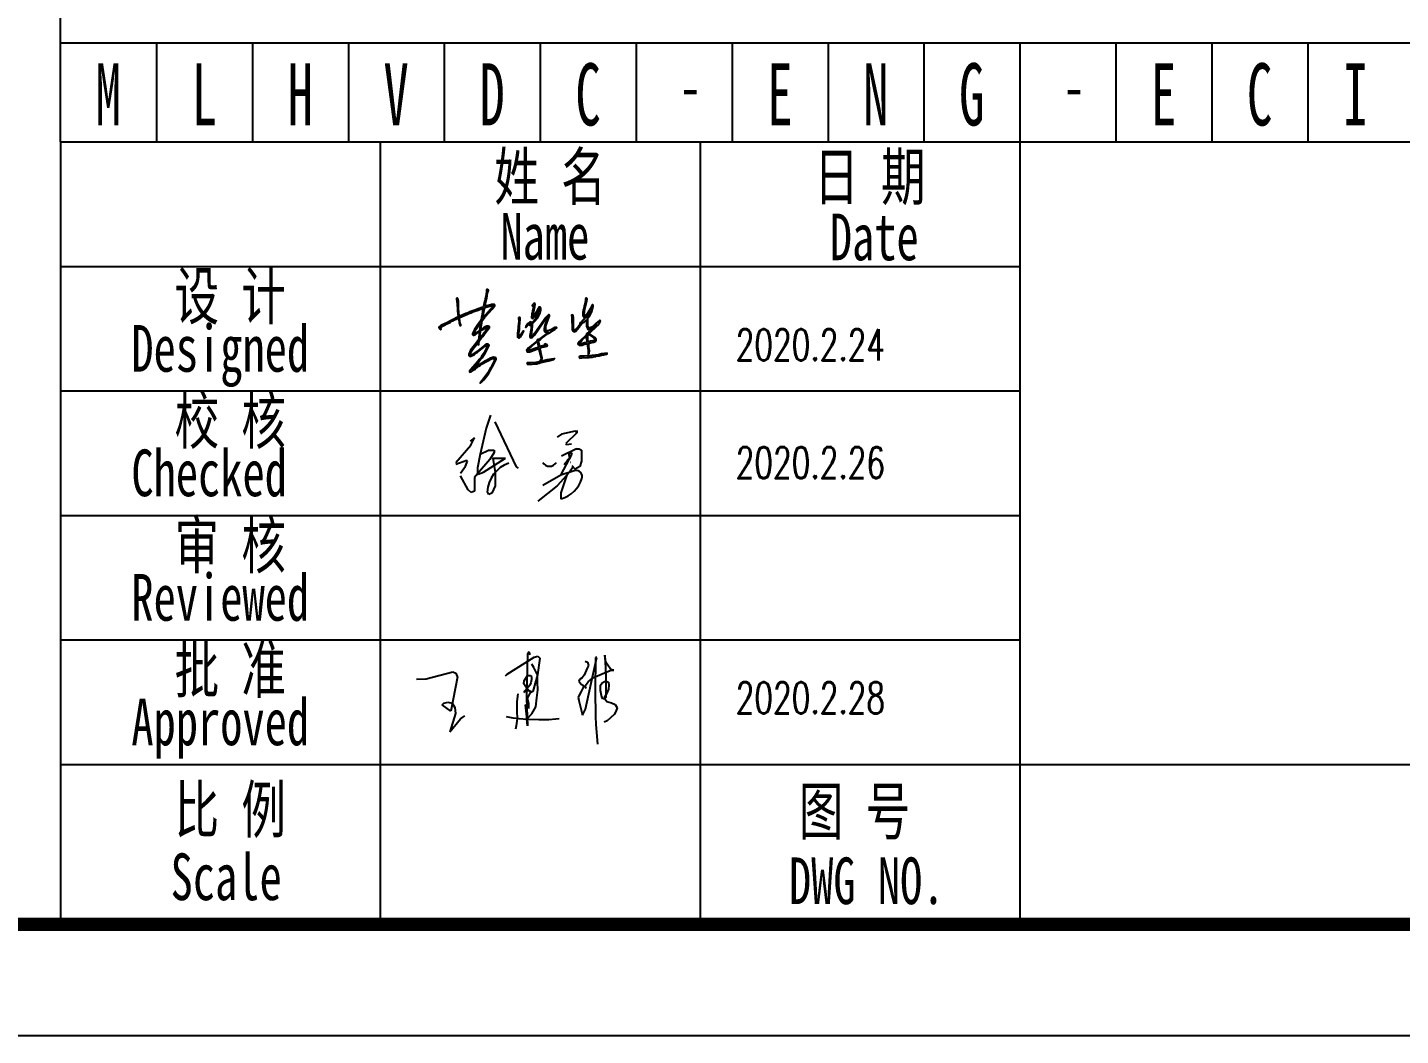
# Model space of a CAD drawing. Header units: millimetres. Extents: x 0 to 420, y 0 to 297.
# Drawn here: x 284 to 345.8, y 0 to 45.3 of the extents above; entities that cross this region are included whole.
import ezdxf
from ezdxf.enums import TextEntityAlignment as Align

# ---------------------------------------------------------------- set-up
doc = ezdxf.new("R2010")
doc.units = ezdxf.units.MM
doc.linetypes.add('DASHED', pattern=[19.05, 12.7, -6.35])
for name, color, linetype in [('GPDRAW', 1, 'Continuous'), ('LAYER0', 7, 'Continuous'), ('sign', 7, 'Continuous'), ('远期设备', 3, 'DASHED')]:
    doc.layers.add(name, color=color, linetype=linetype)
doc.styles.add('ECL', font='SIMFANG_2312.TTF', dxfattribs={"width": 0.7, "height": 3})
doc.styles.add('elec', font='romans.shx', dxfattribs={"width": 0.7, "bigfont": 'hzdx1.shx'})
doc.styles.add('LXL', font='SIMFANG_2312.TTF', dxfattribs={"width": 0.7, "height": 3})

# ---------------------------------------------------------------- blocks, each defined once
blk = doc.blocks.new('A$C3C6D79E5')
at = {"color": 3}
for p, q in [((6.028, 4.649), (7.834, 5.774)), ((7.381, 5.981), (7.32, 3.055)), ((7.489, 6.13), (7.381, 5.981)), ((7.555, 5.923), (7.489, 6.13)), ((7.834, 5.774), (8.071, 5.838)), ((8.19, 5.707), (8.037, 4.598)), ((8.071, 5.838), (8.19, 5.707)), ((11.218, 5.496), (11.371, 5.445)), ((11.719, 4.554), (11.982, 5.738)), ((11.901, 5.736), (11.88, 3.525)), ((11.982, 5.738), (11.901, 5.736)), ((12.568, 5.499), (12.507, 5.901)), ((12.507, 5.901), (12.587, 4.595)), ((12.666, 5.307), (12.568, 5.499)), ((0.654, 4.327), (2.416, 4.79)), ((2.416, 4.79), (2.629, 4.706)), ((2.629, 4.706), (2.718, 4.489)), ((5.926, 4.518), (6.028, 4.649)), ((7.795, 5.078), (7.677, 5.312)), ((8.037, 4.598), (7.729, 3.498)), ((8.037, 4.598), (7.795, 5.078)), ((8.036, 4.075), (8.037, 4.598)), ((11.143, 4.576), (11.009, 4.391)), ((11.336, 5.032), (11.143, 4.576)), ((11.423, 5.221), (11.336, 5.032)), ((11.371, 5.445), (11.423, 5.221)), ((11.72, 4.384), (12.639, 4.797)), ((12.587, 4.595), (12.578, 3.097)), ((12.639, 4.797), (12.937, 4.898)), ((12.917, 4.944), (12.666, 5.307)), ((13.112, 4.898), (12.917, 4.944)), ((12.937, 4.898), (13.112, 4.898)), ((0, 4.295), (0.654, 4.327)), ((2.729, 4.461), (2.282, 2.178)), ((2.718, 4.489), (2.729, 4.461)), ((7.531, 3.9), (7.128, 3.411)), ((7.132, 4.006), (7.151, 4.198)), ((7.318, 3.722), (7.132, 4.006)), ((7.151, 4.198), (7.391, 4.546)), ((7.606, 3.422), (7.318, 3.722)), ((7.391, 4.546), (7.548, 4.546)), ((7.608, 4.07), (7.531, 3.9)), ((7.548, 4.546), (7.648, 4.481)), ((7.648, 4.28), (7.608, 4.07)), ((7.648, 4.481), (7.648, 4.28)), ((8.077, 3.593), (8.036, 4.075)), ((10.833, 4.293), (10.789, 4.183)), ((10.789, 4.183), (10.951, 3.975)), ((11.009, 4.391), (10.833, 4.293)), ((11.08, 3.759), (10.939, 3.492)), ((10.951, 3.975), (11.092, 3.888)), ((11.092, 3.888), (11.08, 3.759)), ((11.217, 3.862), (11.418, 4.131)), ((11.286, 3.678), (11.217, 3.862)), ((11.222, 2.318), (11.719, 4.554)), ((11.418, 4.131), (11.72, 4.384)), ((12.227, 3.914), (12.331, 4.073)), ((12.235, 3.778), (12.227, 3.914)), ((12.235, 3.557), (12.235, 3.778)), ((12.331, 4.073), (12.487, 4.146)), ((12.487, 4.146), (12.638, 4.146)), ((12.638, 4.146), (12.757, 4.117)), ((12.757, 4.117), (12.789, 3.899)), ((12.789, 3.899), (12.757, 3.644)), ((1.82, 2.723), (2.084, 2.775)), ((2.084, 2.775), (2.387, 2.716)), ((6.745, 3.324), (6.672, 2.822)), ((6.672, 2.822), (6.672, 2.211)), ((7.128, 3.411), (7.291, 3.537)), ((7.291, 3.537), (7.481, 3.553)), ((7.32, 3.055), (7.381, 1.2)), ((7.602, 3.518), (7.356, 3.022)), ((7.356, 3.022), (7.456, 2.683)), ((7.481, 3.553), (7.602, 3.518)), ((7.729, 3.498), (7.606, 3.422)), ((7.936, 2.468), (8.011, 3.064)), ((8.011, 3.064), (8.077, 3.593)), ((10.939, 3.492), (10.749, 3.121)), ((10.749, 3.121), (10.796, 2.889)), ((10.796, 2.889), (11.027, 1.919)), ((11.88, 3.525), (11.895, 1.823)), ((12.264, 3.323), (12.235, 3.557)), ((12.319, 3.106), (12.264, 3.323)), ((12.389, 3.004), (12.319, 3.106)), ((12.484, 2.991), (12.389, 3.004)), ((12.629, 3.343), (12.476, 3.056)), ((12.476, 3.056), (12.643, 2.817)), ((12.578, 3.097), (12.484, 2.991)), ((12.757, 3.644), (12.629, 3.343)), ((12.643, 2.817), (12.954, 2.743)), ((12.954, 2.743), (13.21, 2.624)), ((1.718, 2.606), (1.82, 2.723)), ((2.282, 2.178), (1.718, 2.606)), ((2.593, 2.018), (2.224, 0.816)), ((2.387, 2.716), (2.559, 2.433)), ((2.559, 2.433), (2.593, 2.018)), ((2.938, 1.663), (3.228, 1.878)), ((5.96, 1.837), (6.416, 1.736)), ((6.672, 2.211), (6.699, 1.682)), ((7.456, 2.36), (7.224, 2.6)), ((7.224, 2.6), (7.381, 1.2)), ((7.33, 1.65), (7.663, 1.996)), ((7.456, 2.683), (7.456, 2.36)), ((7.663, 1.996), (7.936, 2.468)), ((11.027, 1.919), (11.222, 2.318)), ((13.141, 1.971), (12.677, 1.533)), ((13.247, 2.168), (13.141, 1.971)), ((13.21, 2.624), (13.341, 2.401)), ((13.341, 2.401), (13.247, 2.168)), ((2.224, 0.816), (2.938, 1.663)), ((6.416, 1.736), (6.836, 1.7)), ((6.626, 1.216), (6.581, 0.988)), ((6.699, 1.682), (6.626, 1.216)), ((6.836, 1.7), (7.33, 1.65)), ((7.381, 1.2), (7.33, 1.65)), ((7.33, 1.65), (8.132, 1.627)), ((8.132, 1.627), (8.789, 1.636)), ((8.789, 1.636), (9.263, 1.682)), ((9.263, 1.682), (9.477, 1.702)), ((11.895, 1.823), (11.91, 1.298)), ((11.91, 1.298), (12.021, 0)), ((12.677, 1.533), (12.469, 1.449))]:
    blk.add_line(p, q, dxfattribs=at)
blk = doc.blocks.new('王建维20120206')
at = {"xscale": 1.1, "yscale": 1.1, "zscale": 1.1}
blk.add_blockref('A$C3C6D79E5', (1.54, 0.02), dxfattribs=at)
blk = doc.blocks.new('*HATCH1040')
for p, q in [((808.5, 929.5), (811.7, 926.3)), ((808.5, 926.5), (810.4, 923.9))]:
    blk.add_line(p, q)
blk = doc.blocks.new('*HATCH439')
for p, q in [((808.5, 929.5), (811.7, 926.3)), ((808.5, 926.5), (810.4, 923.9))]:
    blk.add_line(p, q)
blk = doc.blocks.new('A$C489D7D2C')
at = {"layer": 'LAYER0'}
for p, q in [((2.78, 6.93), (2.42, 5.88)), ((2.78, 6.93), (2.42, 5.88)), ((2.42, 5.88), (1.95, 3.8)), ((2.42, 5.88), (1.95, 3.8)), ((3.12, 6.38), (4.84, 2.78)), ((3.12, 6.38), (4.84, 2.78)), ((9.58, 5.63), (8.49, 5.38)), ((9.58, 5.63), (8.49, 5.38)), ((9.58, 5.63), (9.79, 5.63)), ((9.58, 5.63), (9.71, 5.5)), ((9.58, 5.63), (9.79, 5.63)), ((9.58, 5.63), (9.71, 5.5)), ((9.71, 5.63), (9.71, 5.5)), ((9.71, 5.63), (9.71, 5.5)), ((0, 3.11), (1.19, 4.5)), ((0, 3.11), (1.19, 4.5)), ((1.49, 5.1), (1.14, 4.83)), ((1.49, 5.1), (1.14, 4.83)), ((1.19, 4.5), (1.49, 5.1)), ((1.19, 4.5), (1.49, 5.1)), ((1.38, 4.88), (1.32, 4.97)), ((1.38, 4.88), (1.32, 4.97)), ((8.49, 5.38), (8.14, 5.15)), ((8.49, 5.38), (8.14, 5.15)), ((9.71, 5.5), (8.82, 4.65)), ((9.71, 5.5), (8.82, 4.65)), ((8.82, 4.65), (8.89, 4.55)), ((8.82, 4.65), (8.89, 4.55)), ((8.89, 4.55), (9.27, 4.63)), ((8.89, 4.55), (9.27, 4.63)), ((1.95, 3.8), (1.72, 2.68)), ((1.95, 3.8), (1.72, 2.68)), ((2.72, 3.35), (1.72, 2.21)), ((2.72, 3.35), (1.72, 2.21)), ((1.95, 3.8), (2.62, 4.1)), ((1.95, 3.8), (2.62, 4.1)), ((2.22, 2.33), (3.98, 3.47)), ((2.22, 2.33), (3.98, 3.47)), ((2.62, 4.1), (3.06, 4.1)), ((2.62, 4.1), (3.06, 4.1)), ((3.06, 3.92), (2.72, 3.35)), ((3.06, 3.92), (2.72, 3.35)), ((2.96, 3.47), (3.98, 3.47)), ((2.96, 3.47), (3.15, 2.32)), ((2.96, 3.47), (3.98, 3.47)), ((2.96, 3.47), (3.15, 2.32)), ((3.06, 4.1), (3.06, 3.92)), ((3.06, 4.1), (3.06, 3.92)), ((8.42, 2.1), (9.13, 3.41)), ((8.42, 2.1), (9.13, 3.41)), ((9.67, 4.22), (8.47, 3.63)), ((9.67, 4.22), (8.47, 3.63)), ((9.13, 3.41), (8.94, 3.3)), ((9.13, 3.41), (8.94, 3.3)), ((9.04, 3.91), (9.13, 3.41)), ((9.04, 3.91), (9.3, 3.88)), ((9.04, 3.91), (9.13, 3.41)), ((9.04, 3.91), (9.3, 3.88)), ((9.13, 3.95), (9.14, 3.9)), ((9.13, 3.95), (9.14, 3.9)), ((9.3, 3.88), (9.13, 3.41)), ((9.3, 3.88), (9.13, 3.41)), ((9.67, 4.22), (9.89, 4.22)), ((9.67, 4.22), (9.89, 4.22)), ((9.89, 4.22), (10.08, 4.1)), ((9.89, 4.22), (10.08, 4.1)), ((10.08, 4.1), (10.08, 3.23)), ((10.08, 4.1), (10.08, 3.23)), ((0.87, 3.28), (0, 2.97)), ((0.87, 3.28), (0, 2.97)), ((0.35, 2.26), (0.77, 2.83)), ((0.35, 2.26), (0.77, 2.83)), ((0.77, 2.83), (0.92, 3.23)), ((0.77, 2.83), (0.92, 3.23)), ((0.92, 3.23), (0.87, 3.28)), ((0.92, 3.23), (0.87, 3.28)), ((1.72, 2.68), (1.72, 2.21)), ((1.72, 2.68), (1.72, 2.21)), ((1.79, 2.18), (2.22, 2.33)), ((1.79, 2.18), (2.22, 2.33)), ((3.15, 2.32), (3.15, 1.25)), ((3.15, 2.32), (3.15, 1.25)), ((4.84, 2.78), (4.99, 2.65)), ((4.84, 2.78), (4.99, 2.65)), ((9.12, 2.33), (8.12, 1.23)), ((9.12, 2.33), (8.12, 1.23)), ((9.57, 2.48), (8.42, 2.1)), ((9.57, 2.48), (8.42, 2.1)), ((8.94, 3.23), (8.69, 2.93)), ((8.94, 3.23), (8.69, 2.93)), ((8.94, 3.3), (8.94, 3.23)), ((8.94, 3.3), (8.94, 3.23)), ((9.41, 2.76), (9.12, 2.33)), ((9.41, 2.76), (9.12, 2.33)), ((9.19, 3.15), (9.22, 3.15)), ((9.19, 3.15), (9.22, 3.15)), ((9.57, 2.58), (9.34, 2.85)), ((9.57, 2.58), (9.34, 2.85)), ((9.94, 2.8), (9.57, 2.58)), ((9.94, 2.8), (9.57, 2.58)), ((9.57, 2.58), (9.57, 2.48)), ((9.57, 2.58), (9.57, 2.48)), ((10.08, 3.23), (9.94, 2.8)), ((10.08, 3.23), (9.94, 2.8)), ((0.99, 0.93), (0.35, 2.05)), ((0.99, 0.93), (0.35, 2.05)), ((1.72, 2.21), (1.5, 1.92)), ((1.72, 2.21), (1.5, 1.92)), ((1.5, 1.92), (1.5, 0.81)), ((1.5, 1.92), (1.5, 0.81)), ((1.72, 2.21), (1.79, 2.18)), ((1.72, 2.21), (1.79, 2.18)), ((3.15, 1.25), (2.87, 0.65)), ((3.15, 1.25), (2.87, 0.65)), ((8.12, 1.23), (6.57, 0)), ((8.12, 1.23), (6.57, 0)), ((8.42, 2.1), (6.99, 1.28)), ((8.42, 2.1), (6.99, 1.28)), ((8.45, 0.69), (8.93, 2.13)), ((8.45, 0.69), (8.93, 2.13)), ((1.22, 0.7), (0.99, 0.93)), ((1.22, 0.7), (0.99, 0.93)), ((1.5, 0.81), (1.22, 0.7)), ((1.5, 0.81), (1.22, 0.7)), ((2.64, 0.55), (2.52, 0.75)), ((2.64, 0.55), (2.52, 0.75)), ((2.87, 0.65), (2.64, 0.55)), ((2.87, 0.65), (2.64, 0.55)), ((8.45, 0.18), (8.45, 0.69)), ((8.45, 0.18), (8.45, 0.69))]:
    blk.add_line(p, q, dxfattribs=at)
for centre, radius, start, end in [((5.13, 0.61), 2.62, 109.8407, 177.0132), ((5.13, 0.61), 2.62, 109.8407, 177.0132), ((7.52, 3.45), 0.637, 210.227, 329.773), ((7.52, 3.45), 0.637, 210.227, 329.773), ((9.66, 2.01), 0.477, 337.8314, 101.5483), ((9.66, 2.01), 0.477, 337.8314, 101.5483), ((7.76, 2.54), 2.45, 286.5255, 343.2234), ((7.76, 2.54), 2.45, 286.5255, 343.2234)]:
    blk.add_arc(centre, radius, start, end, dxfattribs=at)
at = {"layer": 'LAYER0', "xscale": 0.02500000002328306, "yscale": 0.02500000002328306, "zscale": 0.025}
for name in ['*HATCH1040', '*HATCH439']:
    blk.add_blockref(name, (-11.27, -19.94), dxfattribs=at)
blk = doc.blocks.new('3')
h = blk.add_hatch(color=256)
h.paths.add_polyline_path([(1221, 264), (1220, 265), (1204, 264), (1193, 261), (1183, 261), (1164, 256), (1123, 252), (1095, 247), (1091, 248), (1073, 246), (1048, 246), (1040, 242), (1040, 239), (1044, 234), (1058, 236), (1094, 238), (1105, 238), (1116, 241), (1123, 241), (1139, 245), (1148, 245), (1150, 247), (1169, 249), (1190, 256), (1199, 256), (1216, 260), (1221, 262)])
h.paths.add_polyline_path([(1088, 618), (1087, 619), (1084, 619), (1081, 615), (1082, 610), (1079, 589), (1072, 567), (1071, 554), (1067, 545), (1063, 525), (1063, 512), (1066, 502), (1071, 497), (1077, 497), (1089, 505), (1107, 527), (1112, 536), (1109, 524), (1096, 502), (1090, 496), (1084, 495), (1079, 492), (1065, 478), (1053, 463), (1047, 461), (1044, 458), (1047, 455), (1047, 453), (1033, 435), (1014, 415), (1009, 413), (1006, 415), (1003, 428), (1003, 496), (1001, 507), (998, 511), (993, 512), (990, 510), (994, 495), (995, 418), (1000, 408), (1006, 404), (1013, 405), (1018, 408), (1040, 434), (1046, 444), (1061, 461), (1072, 466), (1087, 479), (1088, 437), (1093, 425), (1099, 419), (1105, 417), (1115, 420), (1130, 430), (1138, 439), (1143, 441), (1110, 405), (1105, 402), (1099, 395), (1091, 394), (1088, 391), (1085, 382), (1042, 341), (1034, 331), (1032, 325), (1033, 321), (1041, 317), (1060, 318), (1068, 321), (1091, 325), (1098, 284), (1099, 261), (1102, 259), (1105, 265), (1106, 280), (1102, 308), (1102, 328), (1114, 333), (1135, 337), (1147, 343), (1150, 347), (1149, 354), (1140, 367), (1106, 390), (1105, 393), (1158, 444), (1172, 459), (1178, 471), (1175, 475), (1171, 476), (1147, 457), (1132, 442), (1119, 433), (1107, 427), (1101, 430), (1097, 441), (1096, 490), (1106, 501), (1114, 514), (1122, 532), (1131, 569), (1131, 575), (1129, 577), (1123, 576), (1113, 552), (1096, 525), (1079, 507), (1075, 506), (1073, 508), (1072, 524), (1074, 529), (1077, 550), (1090, 600), (1091, 614)])
h.paths.add_polyline_path([(1097, 385), (1099, 386), (1107, 383), (1128, 369), (1139, 358), (1142, 350), (1131, 345), (1114, 342), (1104, 338), (1099, 339), (1097, 361), (1095, 365), (1095, 382)], flags=16)
h.paths.add_polyline_path([(1084, 374), (1086, 373), (1086, 363), (1088, 358), (1090, 336), (1087, 334), (1074, 332), (1071, 330), (1065, 330), (1058, 327), (1045, 326), (1042, 327), (1044, 333), (1062, 353)], flags=16)
h.paths.add_polyline_path([(756, 586), (755, 587), (749, 586), (741, 577), (738, 570), (740, 567), (746, 571), (746, 562), (740, 537), (740, 531), (736, 519), (734, 494), (738, 489), (744, 490), (753, 499), (768, 526), (774, 534), (777, 542), (784, 551), (785, 549), (782, 530), (768, 500), (757, 483), (743, 466), (737, 462), (729, 468), (723, 466), (711, 456), (702, 444), (698, 437), (698, 435), (700, 434), (718, 455), (723, 456), (726, 459), (730, 457), (730, 455), (720, 445), (723, 444), (730, 449), (732, 448), (731, 423), (723, 378), (724, 369), (726, 366), (731, 364), (741, 368), (754, 381), (813, 470), (830, 492), (839, 500), (819, 446), (815, 423), (816, 411), (822, 402), (832, 399), (840, 399), (782, 353), (775, 353), (768, 342), (757, 335), (715, 301), (705, 290), (702, 282), (707, 275), (724, 275), (779, 296), (787, 268), (787, 263), (794, 242), (795, 228), (790, 220), (794, 218), (801, 226), (803, 231), (803, 237), (800, 245), (797, 262), (793, 278), (791, 281), (789, 291), (789, 299), (791, 301), (797, 302), (805, 306), (816, 306), (835, 311), (837, 315), (834, 319), (828, 321), (825, 324), (819, 325), (818, 323), (822, 319), (822, 317), (813, 314), (805, 314), (788, 308), (781, 335), (781, 345), (784, 349), (791, 353), (803, 364), (842, 393), (853, 399), (858, 404), (887, 420), (896, 429), (893, 433), (884, 430), (863, 417), (841, 409), (829, 409), (825, 415), (826, 439), (835, 466), (850, 503), (850, 510), (847, 513), (843, 513), (826, 496), (785, 438), (756, 395), (743, 380), (737, 375), (733, 374), (733, 385), (736, 397), (741, 442), (740, 456), (756, 471), (774, 494), (790, 526), (793, 542), (793, 555), (791, 560), (788, 562), (782, 562), (776, 554), (757, 518), (746, 502), (743, 500), (746, 524), (756, 565), (758, 580)])
h.paths.add_polyline_path([(770, 338), (772, 337), (775, 326), (778, 305), (776, 303), (761, 299), (726, 285), (712, 284), (712, 287), (720, 297), (727, 302), (742, 317)], flags=16)
h.paths.add_polyline_path([(879, 229), (878, 230), (835, 223), (788, 211), (782, 211), (761, 206), (732, 203), (707, 204), (704, 200), (705, 197), (710, 193), (769, 198), (772, 200), (783, 201), (794, 205), (846, 217), (866, 224), (877, 226)])
h.paths.add_polyline_path([(657, 495), (656, 496), (653, 496), (651, 493), (652, 470), (648, 437), (646, 403), (644, 397), (644, 369), (650, 364), (656, 365), (663, 371), (674, 387), (684, 408), (682, 410), (662, 380), (656, 374), (653, 375), (653, 397), (657, 417), (657, 438), (662, 485), (660, 493)])
h.paths.add_polyline_path([(453, 674), (452, 675), (448, 675), (445, 672), (445, 661), (441, 629), (436, 614), (436, 608), (432, 598), (426, 565), (423, 562), (414, 560), (397, 552), (384, 549), (382, 547), (338, 532), (327, 526), (311, 521), (274, 504), (269, 505), (265, 553), (264, 599), (260, 617), (258, 619), (253, 619), (251, 617), (251, 611), (254, 602), (254, 593), (256, 589), (258, 537), (262, 499), (181, 457), (178, 457), (150, 443), (138, 434), (138, 430), (143, 422), (149, 417), (152, 417), (154, 420), (152, 422), (150, 429), (158, 438), (179, 447), (182, 450), (213, 465), (225, 473), (230, 474), (233, 477), (249, 484), (252, 487), (263, 491), (264, 482), (268, 472), (269, 461), (274, 448), (278, 442), (280, 444), (280, 448), (274, 466), (274, 473), (271, 485), (271, 492), (274, 496), (341, 526), (345, 526), (357, 532), (397, 545), (401, 548), (408, 549), (422, 555), (424, 554), (419, 534), (419, 525), (417, 521), (417, 515), (412, 496), (410, 480), (404, 469), (389, 450), (368, 419), (355, 391), (355, 385), (358, 382), (363, 381), (374, 386), (394, 400), (399, 402), (394, 352), (370, 319), (367, 317), (342, 285), (331, 260), (331, 251), (337, 245), (354, 250), (358, 254), (367, 258), (382, 271), (386, 272), (436, 311), (444, 316), (452, 316), (452, 313), (429, 269), (412, 245), (408, 237), (397, 225), (389, 213), (341, 159), (335, 150), (335, 146), (338, 143), (347, 145), (360, 157), (366, 160), (371, 160), (373, 167), (377, 168), (396, 183), (401, 185), (417, 197), (477, 229), (486, 232), (494, 232), (496, 231), (497, 227), (494, 217), (476, 181), (472, 176), (453, 140), (424, 99), (407, 78), (403, 75), (404, 73), (411, 77), (427, 94), (457, 133), (482, 175), (506, 225), (506, 231), (504, 235), (498, 239), (489, 240), (470, 234), (444, 219), (438, 217), (373, 175), (363, 166), (351, 158), (367, 178), (388, 200), (399, 216), (416, 236), (436, 266), (458, 307), (461, 317), (456, 323), (445, 323), (434, 318), (392, 284), (353, 258), (344, 254), (338, 255), (342, 269), (356, 292), (391, 335), (392, 326), (394, 325), (396, 328), (397, 340), (400, 348), (412, 364), (420, 372), (431, 387), (433, 392), (458, 423), (463, 431), (463, 435), (456, 440), (446, 439), (430, 432), (412, 419), (408, 419), (417, 475), (432, 493), (432, 495), (437, 499), (438, 502), (481, 549), (499, 572), (499, 575), (496, 578), (477, 578), (465, 574), (462, 575), (437, 567), (435, 568), (440, 595), (447, 620), (452, 651), (457, 668)])
h.paths.add_polyline_path([(447, 431), (453, 431), (438, 408), (426, 394), (419, 382), (401, 361), (407, 407), (416, 415), (428, 421), (432, 425)], flags=16)
h.paths.add_polyline_path([(405, 457), (406, 457), (400, 412), (380, 398), (364, 391), (365, 396), (377, 419), (385, 429), (395, 446)], flags=16)
h.paths.add_polyline_path([(478, 570), (485, 570), (486, 571), (487, 569), (421, 492), (421, 500), (425, 514), (425, 521), (432, 554), (442, 561)], flags=16)
at = {"elevation": 16068028}
for points in [[(453, 674), (452, 675), (448, 675), (445, 672), (445, 661), (441, 629), (436, 614), (436, 608), (432, 598), (426, 565), (423, 562), (414, 560), (397, 552), (384, 549), (382, 547), (338, 532), (327, 526), (311, 521), (274, 504), (269, 505), (265, 553), (264, 599), (260, 617), (258, 619), (253, 619), (251, 617), (251, 611), (254, 602), (254, 593), (256, 589), (258, 537), (262, 499), (181, 457), (178, 457), (150, 443), (138, 434), (138, 430), (143, 422), (149, 417), (152, 417), (154, 420), (152, 422), (150, 429), (158, 438), (179, 447), (182, 450), (213, 465), (225, 473), (230, 474), (233, 477), (249, 484), (252, 487), (263, 491), (264, 482), (268, 472), (269, 461), (274, 448), (278, 442), (280, 444), (280, 448), (274, 466), (274, 473), (271, 485), (271, 492), (274, 496), (341, 526), (345, 526), (357, 532), (397, 545), (401, 548), (408, 549), (422, 555), (424, 554), (419, 534), (419, 525), (417, 521), (417, 515), (412, 496), (410, 480), (404, 469), (389, 450), (368, 419), (355, 391), (355, 385), (358, 382), (363, 381), (374, 386), (394, 400), (399, 402), (394, 352), (370, 319), (367, 317), (342, 285), (331, 260), (331, 251), (337, 245), (354, 250), (358, 254), (367, 258), (382, 271), (386, 272), (436, 311), (444, 316), (452, 316), (452, 313), (429, 269), (412, 245), (408, 237), (397, 225), (389, 213), (341, 159), (335, 150), (335, 146), (338, 143), (347, 145), (360, 157), (366, 160), (371, 160), (373, 167), (377, 168), (396, 183), (401, 185), (417, 197), (477, 229), (486, 232), (494, 232), (496, 231), (497, 227), (494, 217), (476, 181), (472, 176), (453, 140), (424, 99), (407, 78), (403, 75), (404, 73), (411, 77), (427, 94), (457, 133), (482, 175), (506, 225), (506, 231), (504, 235), (498, 239), (489, 240), (470, 234), (444, 219), (438, 217), (373, 175), (363, 166), (351, 158), (367, 178), (388, 200), (399, 216), (416, 236), (436, 266), (458, 307), (461, 317), (456, 323), (445, 323), (434, 318), (392, 284), (353, 258), (344, 254), (338, 255), (342, 269), (356, 292), (391, 335), (392, 326), (394, 325), (396, 328), (397, 340), (400, 348), (412, 364), (420, 372), (431, 387), (433, 392), (458, 423), (463, 431), (463, 435), (456, 440), (446, 439), (430, 432), (412, 419), (408, 419), (417, 475), (432, 493), (432, 495), (437, 499), (438, 502), (481, 549), (499, 572), (499, 575), (496, 578), (477, 578), (465, 574), (462, 575), (437, 567), (435, 568), (440, 595), (447, 620), (452, 651), (457, 668), (453, 674)], [(1088, 618), (1087, 619), (1084, 619), (1081, 615), (1082, 610), (1079, 589), (1072, 567), (1071, 554), (1067, 545), (1063, 525), (1063, 512), (1066, 502), (1071, 497), (1077, 497), (1089, 505), (1107, 527), (1112, 536), (1109, 524), (1096, 502), (1090, 496), (1084, 495), (1079, 492), (1065, 478), (1053, 463), (1047, 461), (1044, 458), (1047, 455), (1047, 453), (1033, 435), (1014, 415), (1009, 413), (1006, 415), (1003, 428), (1003, 496), (1001, 507), (998, 511), (993, 512), (990, 510), (994, 495), (995, 418), (1000, 408), (1006, 404), (1013, 405), (1018, 408), (1040, 434), (1046, 444), (1061, 461), (1072, 466), (1087, 479), (1088, 437), (1093, 425), (1099, 419), (1105, 417), (1115, 420), (1130, 430), (1138, 439), (1143, 441), (1110, 405), (1105, 402), (1099, 395), (1091, 394), (1088, 391), (1085, 382), (1042, 341), (1034, 331), (1032, 325), (1033, 321), (1041, 317), (1060, 318), (1068, 321), (1091, 325), (1098, 284), (1099, 261), (1102, 259), (1105, 265), (1106, 280), (1102, 308), (1102, 328), (1114, 333), (1135, 337), (1147, 343), (1150, 347), (1149, 354), (1140, 367), (1106, 390), (1105, 393), (1158, 444), (1172, 459), (1178, 471), (1175, 475), (1171, 476), (1147, 457), (1132, 442), (1119, 433), (1107, 427), (1101, 430), (1097, 441), (1096, 490), (1106, 501), (1114, 514), (1122, 532), (1131, 569), (1131, 575), (1129, 577), (1123, 576), (1113, 552), (1096, 525), (1079, 507), (1075, 506), (1073, 508), (1072, 524), (1074, 529), (1077, 550), (1090, 600), (1091, 614), (1088, 618)], [(478, 570), (485, 570), (486, 571), (487, 569), (421, 492), (421, 500), (425, 514), (425, 521), (432, 554), (442, 561), (478, 570)], [(756, 586), (755, 587), (749, 586), (741, 577), (738, 570), (740, 567), (746, 571), (746, 562), (740, 537), (740, 531), (736, 519), (734, 494), (738, 489), (744, 490), (753, 499), (768, 526), (774, 534), (777, 542), (784, 551), (785, 549), (782, 530), (768, 500), (757, 483), (743, 466), (737, 462), (729, 468), (723, 466), (711, 456), (702, 444), (698, 437), (698, 435), (700, 434), (718, 455), (723, 456), (726, 459), (730, 457), (730, 455), (720, 445), (723, 444), (730, 449), (732, 448), (731, 423), (723, 378), (724, 369), (726, 366), (731, 364), (741, 368), (754, 381), (813, 470), (830, 492), (839, 500), (819, 446), (815, 423), (816, 411), (822, 402), (832, 399), (840, 399), (782, 353), (775, 353), (768, 342), (757, 335), (715, 301), (705, 290), (702, 282), (707, 275), (724, 275), (779, 296), (787, 268), (787, 263), (794, 242), (795, 228), (790, 220), (794, 218), (801, 226), (803, 231), (803, 237), (800, 245), (797, 262), (793, 278), (791, 281), (789, 291), (789, 299), (791, 301), (797, 302), (805, 306), (816, 306), (835, 311), (837, 315), (834, 319), (828, 321), (825, 324), (819, 325), (818, 323), (822, 319), (822, 317), (813, 314), (805, 314), (788, 308), (781, 335), (781, 345), (784, 349), (791, 353), (803, 364), (842, 393), (853, 399), (858, 404), (887, 420), (896, 429), (893, 433), (884, 430), (863, 417), (841, 409), (829, 409), (825, 415), (826, 439), (835, 466), (850, 503), (850, 510), (847, 513), (843, 513), (826, 496), (785, 438), (756, 395), (743, 380), (737, 375), (733, 374), (733, 385), (736, 397), (741, 442), (740, 456), (756, 471), (774, 494), (790, 526), (793, 542), (793, 555), (791, 560), (788, 562), (782, 562), (776, 554), (757, 518), (746, 502), (743, 500), (746, 524), (756, 565), (758, 580), (756, 586)], [(405, 457), (406, 457), (400, 412), (380, 398), (364, 391), (365, 396), (377, 419), (385, 429), (395, 446), (405, 457)], [(657, 495), (656, 496), (653, 496), (651, 493), (652, 470), (648, 437), (646, 403), (644, 397), (644, 369), (650, 364), (656, 365), (663, 371), (674, 387), (684, 408), (682, 410), (662, 380), (656, 374), (653, 375), (653, 397), (657, 417), (657, 438), (662, 485), (660, 493), (657, 495)], [(1149, 448), (1151, 449), (1147, 445), (1149, 448)], [(447, 431), (453, 431), (438, 408), (426, 394), (419, 382), (401, 361), (407, 407), (416, 415), (428, 421), (432, 425), (447, 431)], [(698, 432), (697, 433), (697, 431), (698, 432)], [(1084, 374), (1086, 373), (1086, 363), (1088, 358), (1090, 336), (1087, 334), (1074, 332), (1071, 330), (1065, 330), (1058, 327), (1045, 326), (1042, 327), (1044, 333), (1062, 353), (1084, 374)], [(1097, 385), (1099, 386), (1107, 383), (1128, 369), (1139, 358), (1142, 350), (1131, 345), (1114, 342), (1104, 338), (1099, 339), (1097, 361), (1095, 365), (1095, 382), (1097, 385)], [(394, 324), (393, 325), (391, 323), (392, 319), (395, 322), (394, 324)], [(770, 338), (772, 337), (775, 326), (778, 305), (776, 303), (761, 299), (726, 285), (712, 284), (712, 287), (720, 297), (727, 302), (742, 317), (770, 338)], [(1221, 264), (1220, 265), (1204, 264), (1193, 261), (1183, 261), (1164, 256), (1123, 252), (1095, 247), (1091, 248), (1073, 246), (1048, 246), (1040, 242), (1040, 239), (1044, 234), (1058, 236), (1094, 238), (1105, 238), (1116, 241), (1123, 241), (1139, 245), (1148, 245), (1150, 247), (1169, 249), (1190, 256), (1199, 256), (1216, 260), (1221, 262), (1221, 264)], [(879, 229), (878, 230), (835, 223), (788, 211), (782, 211), (761, 206), (732, 203), (707, 204), (704, 200), (705, 197), (710, 193), (769, 198), (772, 200), (783, 201), (794, 205), (846, 217), (866, 224), (877, 226), (879, 229)], [(882, 230), (881, 231), (881, 229), (882, 230)]]:
    blk.add_lwpolyline(points, dxfattribs=at)
blk = doc.blocks.new('*U73')
at = {"layer": 'GPDRAW', "color": 0, "style": 'LXL', "width": 0.6}
for s, p in [('M', (2.149, 2.141)), ('L', (6.466, 2.141)), ('H', (10.783, 2.141)), ('V', (15.099, 2.141)), ('D', (19.416, 2.141)), ('C', (23.733, 2.141)), ('E', (32.366, 2.141)), ('N', (36.683, 2.141)), ('G', (40.999, 2.141)), ('E', (49.633, 2.141)), ('C', (53.949, 2.141)), ('I', (58.266, 2.141))]:
    blk.add_text(s, height=2.8, dxfattribs=at).set_placement(p, align=Align.MIDDLE)
at = {"layer": 'GPDRAW', "color": 7, "style": 'LXL', "width": 0.7}
for p in [(27.833, 1.431), (45.099, 1.431)]:
    blk.add_text('-', height=2.1, dxfattribs=at).set_placement(p)
blk = doc.blocks.new('XXDAFRAM-CH-HENG-A3')
at = {"linetype": 'Continuous'}
for p, q in [((289.817, 44.649), (289.817, 40.194)), ((294.133, 44.649), (294.133, 40.194)), ((298.45, 44.649), (298.45, 40.194)), ((302.767, 44.649), (302.767, 40.194)), ((307.083, 44.649), (307.083, 40.194)), ((311.4, 44.649), (311.4, 40.194)), ((315.717, 44.649), (315.717, 40.194)), ((320.033, 44.649), (320.033, 40.194)), ((324.35, 44.649), (324.35, 40.194)), ((328.667, 44.649), (328.667, 40.194)), ((332.983, 44.649), (332.983, 40.194)), ((337.3, 44.649), (337.3, 40.194)), ((341.617, 44.649), (341.617, 40.194))]:
    blk.add_line(p, q, dxfattribs=at)
at = {"color": 1}
blk.add_lwpolyline([(0, 0), (420, 0), (420, 297), (0, 297)], close=True, dxfattribs=at)
at = {"color": 1, "const_width": 0.6}
blk.add_lwpolyline([(25, 5), (415, 5), (415, 292), (25, 292)], close=True, dxfattribs=at)
at = {"layer": 'GPDRAW', "color": 1, "linetype": 'Continuous'}
blk.add_line((285.5, 40.194), (285.5, 83.587), dxfattribs=at)
at = {"layer": 'GPDRAW', "color": 3, "linetype": 'Continuous'}
blk.add_line((285.5, 44.649), (415, 44.649), dxfattribs=at)
at = {"layer": 'GPDRAW'}
for p, q in [((285.5, 44.649), (415, 44.649)), ((415, 5), (285.5, 5))]:
    blk.add_line(p, q, dxfattribs=at)
at = {"layer": 'sign', "color": 1, "linetype": 'Continuous'}
for p, q in [((285.5, 40.194), (415, 40.194)), ((285.5, 40.194), (285.5, 5)), ((299.889, 5), (299.889, 40.194)), ((314.278, 40.194), (314.278, 5)), ((328.667, 40.194), (328.667, 5)), ((285.5, 34.594), (328.667, 34.594)), ((285.5, 28.994), (328.667, 28.994)), ((285.5, 23.394), (328.667, 23.394)), ((285.5, 17.794), (328.667, 17.794)), ((285.5, 12.194), (415, 12.194))]:
    blk.add_line(p, q, dxfattribs=at)
blk.add_blockref('*U73', (285.5, 40.194))
at = {"linetype": 'Continuous', "style": 'ECL', "width": 0.7}
for tag, height, p in [('DESIGNSTATUS', 2.8, (407.013, 52.286)), ('ENDESIGNSTATUS', 2.8, (407.013, 47.375)), ('O', 2.8, (382.625, 42.422)), ('G', 2.8, (408.525, 42.422)), ('V', 2.8, (378.308, 42.422)), ('N', 2.8, (386.942, 42.422)), ('L', 2.8, (391.258, 42.422)), ('D', 2.8, (399.892, 42.422)), ('W', 2.8, (404.208, 42.422)), ('VEREN40', 2.8, (412.842, 42.422)), ('DWGNAME1', 3, (372.022, 30.89)), ('DWGENAME1', 3, (371.833, 27.226)), ('DWGNAME', 3, (371.833, 27.145)), ('DWGNAME2', 3, (371.833, 23.322)), ('DWGENAME', 3, (371.833, 23.303)), ('DWGENAME2', 3, (372.057, 19.642)), ('DWGNO', 3, (370.72, 8.719)), ('VEREN40', 3, (411.224, 8.719))]:
    blk.add_attdef(tag, text='', height=height, dxfattribs=at).set_placement(p, align=Align.MIDDLE)
at = {"style": 'ECL', "width": 0.7, "flags": 1}
for p in [(321.472, 31.794), (321.472, 26.194), (321.472, 20.594), (321.472, 14.994)]:
    blk.add_attdef('DATE', text='', height=3, dxfattribs=at).set_placement(p, align=Align.MIDDLE)
for tag, p in [('SJ1', (299.889, 28.994)), ('JH', (299.889, 23.394)), ('SH1', (299.889, 17.794)), ('PZ', (299.889, 12.194)), ('BL', (299.889, 5))]:
    blk.add_attdef(tag, p, '', height=3, dxfattribs=at)
at = {"layer": 'GPDRAW', "style": 'LXL', "width": 0.7}
for s, p in [('姓 名', (305.019, 37.584)), ('日 期', (319.408, 37.584)), ('Name', (305.292, 34.901)), ('Date', (320.111, 34.871)), ('设 计', (290.63, 32.218)), ('Designed', (288.685, 29.859)), ('校 核', (290.63, 26.618)), ('Checked', (288.685, 24.259)), ('审 核', (290.63, 21.018)), ('Reviewed', (288.685, 18.659)), ('批 准', (290.63, 15.418)), ('Approved', (288.685, 13.059)), ('比 例', (290.63, 9.118)), ('图 号', (318.718, 9.044)), ('Scale', (290.452, 6.092)), ('DWG NO.', (318.274, 5.91))]:
    blk.add_text(s, height=2.1, dxfattribs=at).set_placement(p)

msp = doc.modelspace()

# ---------------------------------------------------------------- block references
msp.add_blockref('XXDAFRAM-CH-HENG-A3', (0, 0))
at = {"color": 0, "xscale": 0.006999999299993634, "yscale": 0.006999999300003582, "zscale": 0.006999999300000004}
msp.add_blockref('3', (301.553, 28.831), dxfattribs=at)
for name, p, xscale, yscale, zscale in [('A$C489D7D2C', (303.292, 24.029), 0.5599999440000001, 0.5599999440000001, 0.5599999440000001), ('王建维20120206', (300.56, 13.099), 0.6159999384012225, 0.6159999383991853, 0.6159999384000001)]:
    msp.add_blockref(name, p, dxfattribs=dict(xscale=xscale, yscale=yscale, zscale=zscale))

# ---------------------------------------------------------------- texts
at = {"layer": '远期设备', "color": 7, "style": 'elec', "width": 0.7}
for s, p in [('2020.2.24', (315.877, 30.365)), ('2020.2.26', (315.877, 25.066)), ('2020.2.28', (315.877, 14.491))]:
    msp.add_text(s, height=1.4, dxfattribs=at).set_placement(p)

doc.saveas('drawing.dxf')
